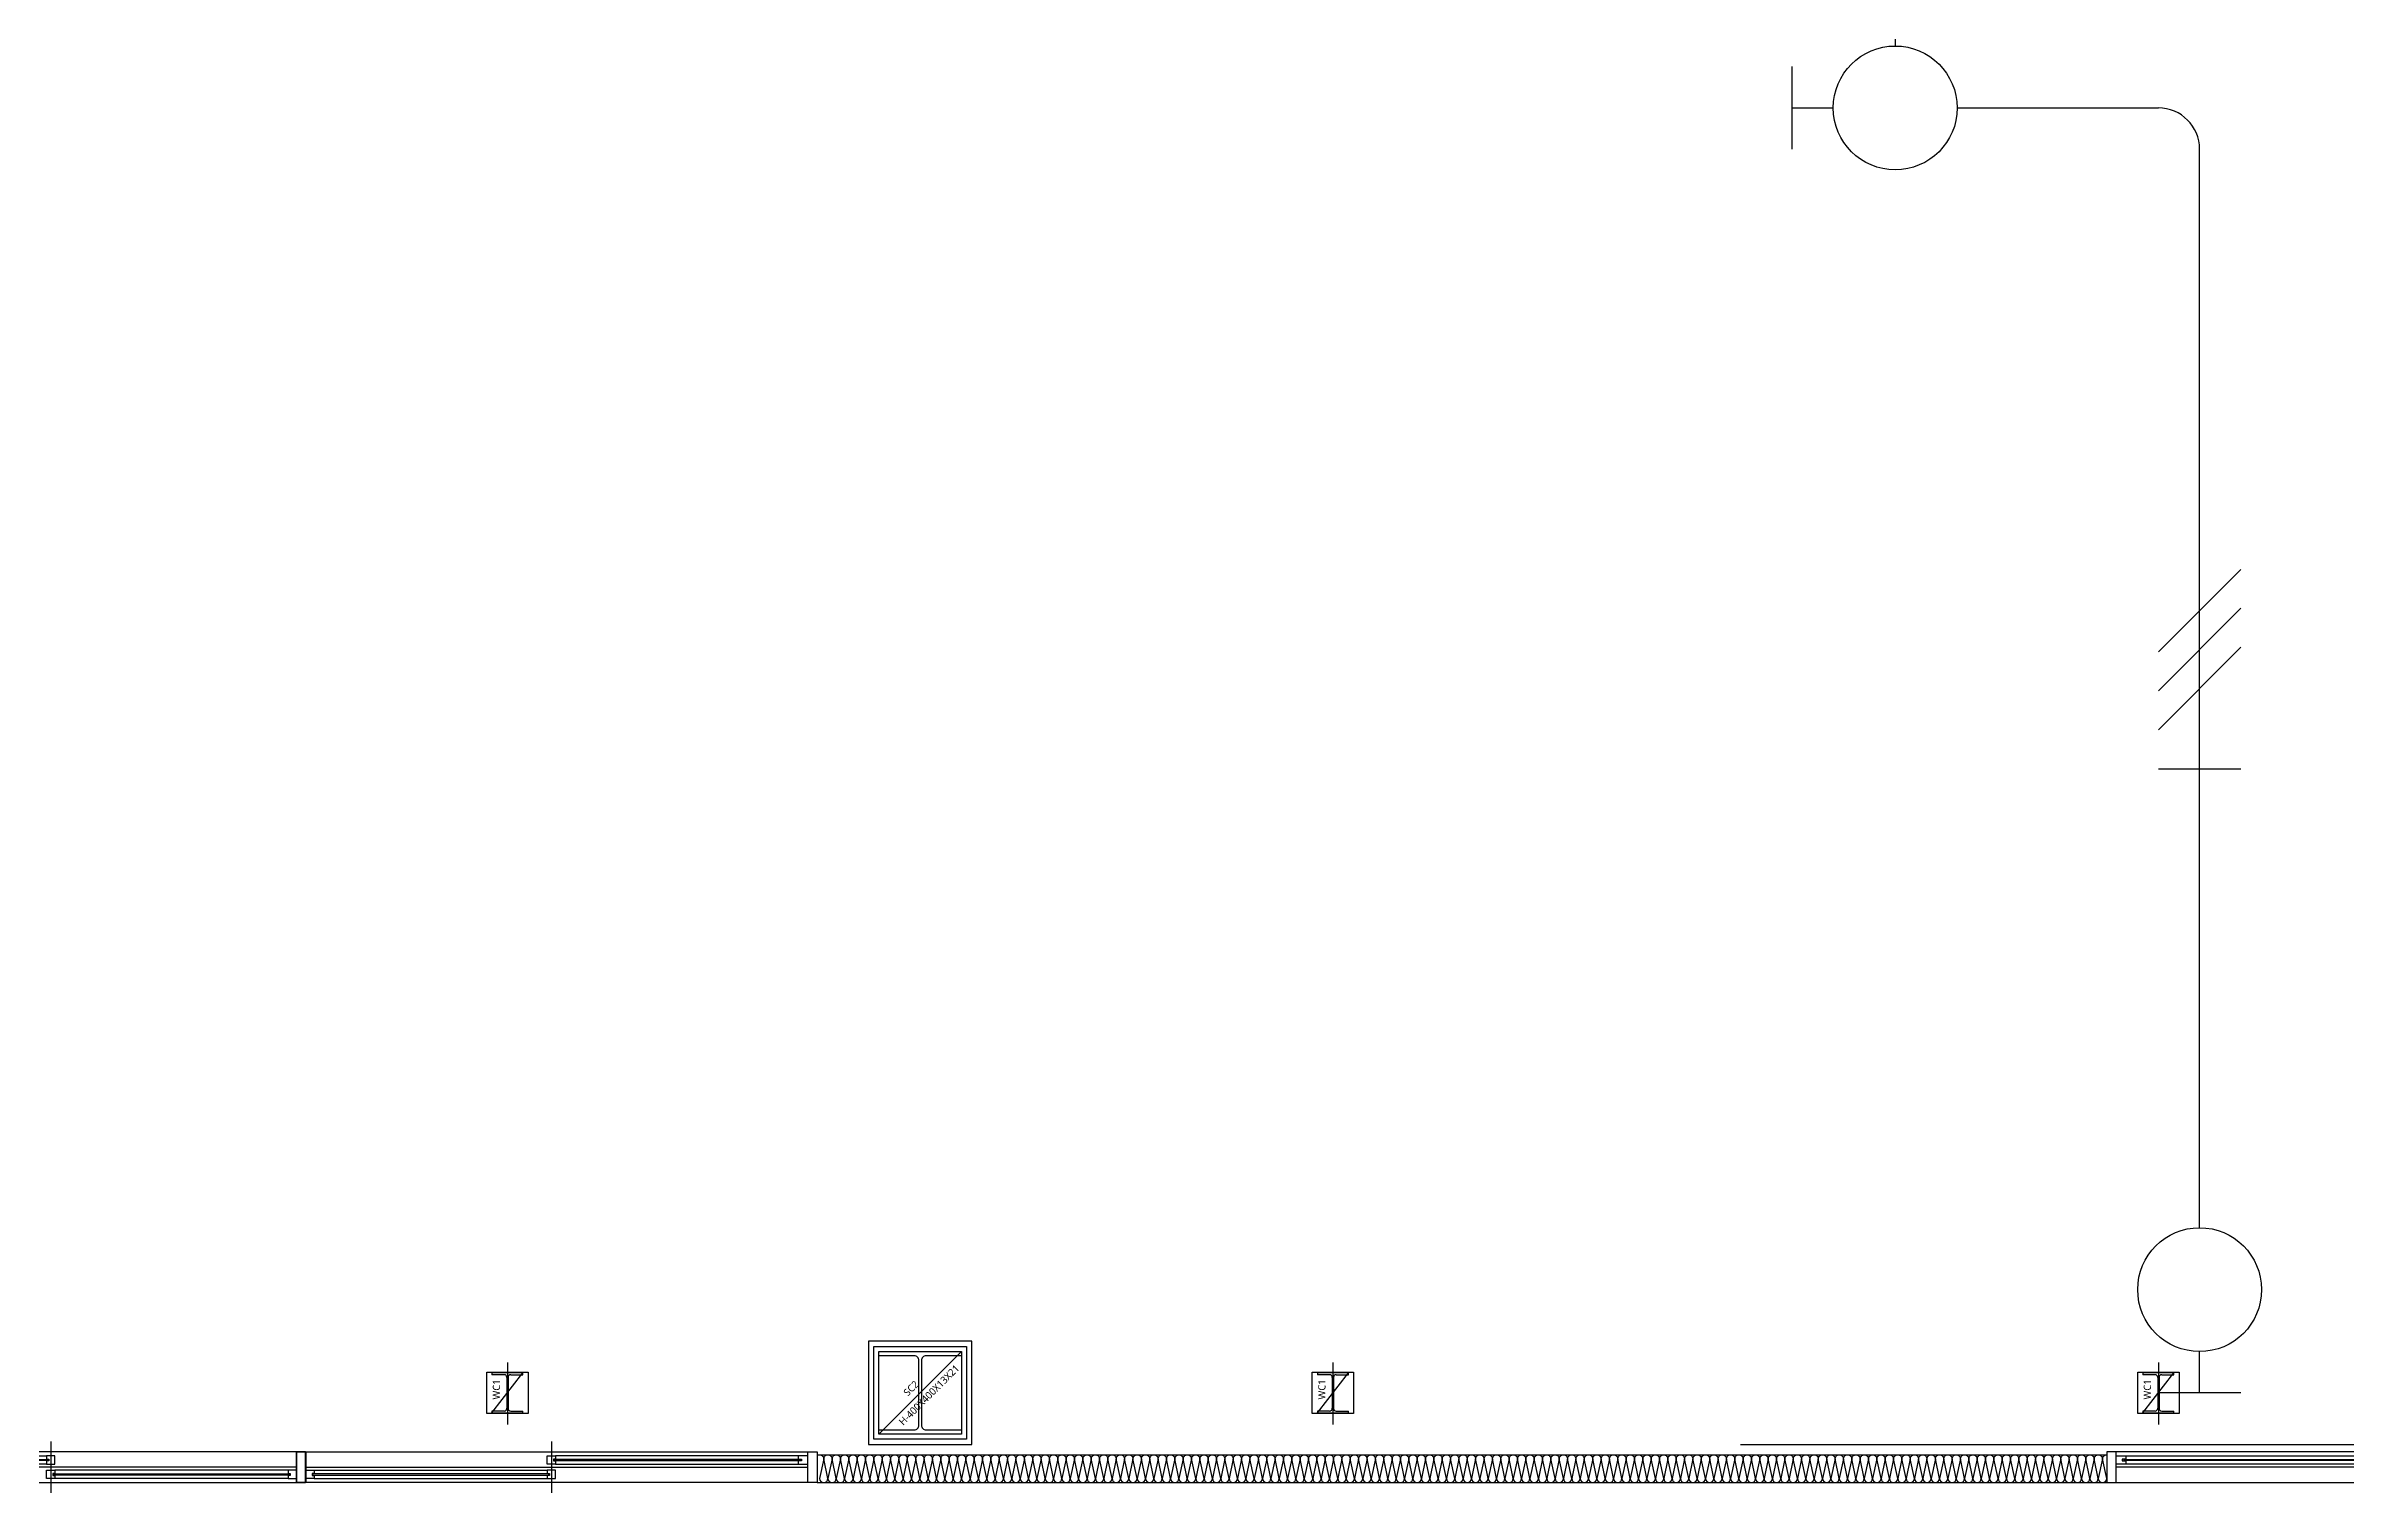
# Model space of a CAD drawing. Header units: millimetres. Extents: x -168200 to 504600, y -244718 to -125918.
# Drawn here: x -80936 to -69791, y -202303 to -195293 of the extents above; entities that cross this region are included whole.
import ezdxf
from ezdxf.enums import TextEntityAlignment as Align

# ---------------------------------------------------------------- set-up
doc = ezdxf.new("R2010")
doc.units = ezdxf.units.MM
for name, color, linetype in [('arch', 8, 'Continuous'), ('S', 4, 'Continuous'), ('SYM', 3, 'Continuous'), ('TIT', 2, 'Continuous')]:
    doc.layers.add(name, color=color, linetype=linetype)
doc.styles.add('스타일1', font='malgun.ttf')

# ---------------------------------------------------------------- blocks, each defined once
blk = doc.blocks.new('zw$AC8')
at = {"layer": 'SYM'}
for p, q in [((0, 0), (0, 200)), ((200, 0), (-200, 0))]:
    blk.add_line(p, q, dxfattribs=at)
blk.add_circle((0, 500), 300, dxfattribs=at)
blk.add_circle((0, 500), 300, dxfattribs=at)
blk = doc.blocks.new('*U490')
at = {"color": 0}
for points in [[(-39048.1, 0, -0.414214), (-39063.1, 15), (-39048.1, 85, 1), (-39078.1, 85), (-39063.1, 15, -0.414214), (-39078.1, 0, 0.414214)], [(-39018.1, 0, -0.414214), (-39033.1, 15), (-39018.1, 85, 1), (-39048.1, 85), (-39033.1, 15, -0.414214), (-39048.1, 0, 0.414214)], [(-38988.1, 0, -0.414214), (-39003.1, 15), (-38988.1, 85, 1), (-39018.1, 85), (-39003.1, 15, -0.414214), (-39018.1, 0, 0.414214)], [(-38958.1, 0, -0.414214), (-38973.1, 15), (-38958.1, 85, 1), (-38988.1, 85), (-38973.1, 15, -0.414214), (-38988.1, 0, 0.414214)], [(-38928.1, 0, -0.414214), (-38943.1, 15), (-38928.1, 85, 1), (-38958.1, 85), (-38943.1, 15, -0.414214), (-38958.1, 0, 0.414214)], [(-38898.1, 0, -0.414214), (-38913.1, 15), (-38898.1, 85, 1), (-38928.1, 85), (-38913.1, 15, -0.414214), (-38928.1, 0, 0.414214)], [(-38868.1, 0, -0.414214), (-38883.1, 15), (-38868.1, 85, 1), (-38898.1, 85), (-38883.1, 15, -0.414214), (-38898.1, 0, 0.414214)], [(-38838.1, 0, -0.414214), (-38853.1, 15), (-38838.1, 85, 1), (-38868.1, 85), (-38853.1, 15, -0.414214), (-38868.1, 0, 0.414214)], [(-38808.1, 0, -0.414214), (-38823.1, 15), (-38808.1, 85, 1), (-38838.1, 85), (-38823.1, 15, -0.414214), (-38838.1, 0, 0.414214)], [(-38778.1, 0, -0.414214), (-38793.1, 15), (-38778.1, 85, 1), (-38808.1, 85), (-38793.1, 15, -0.414214), (-38808.1, 0, 0.414214)], [(-38748.1, 0, -0.414214), (-38763.1, 15), (-38748.1, 85, 1), (-38778.1, 85), (-38763.1, 15, -0.414214), (-38778.1, 0, 0.414214)], [(-38718.1, 0, -0.414214), (-38733.1, 15), (-38718.1, 85, 1), (-38748.1, 85), (-38733.1, 15, -0.414214), (-38748.1, 0, 0.414214)], [(-38688.1, 0, -0.414214), (-38703.1, 15), (-38688.1, 85, 1), (-38718.1, 85), (-38703.1, 15, -0.414214), (-38718.1, 0, 0.414214)], [(-38658.1, 0, -0.414214), (-38673.1, 15), (-38658.1, 85, 1), (-38688.1, 85), (-38673.1, 15, -0.414214), (-38688.1, 0, 0.414214)], [(-38628.1, 0, -0.414214), (-38643.1, 15), (-38628.1, 85, 1), (-38658.1, 85), (-38643.1, 15, -0.414214), (-38658.1, 0, 0.414214)], [(-38598.1, 0, -0.414214), (-38613.1, 15), (-38598.1, 85, 1), (-38628.1, 85), (-38613.1, 15, -0.414214), (-38628.1, 0, 0.414214)], [(-38568.1, 0, -0.414214), (-38583.1, 15), (-38568.1, 85, 1), (-38598.1, 85), (-38583.1, 15, -0.414214), (-38598.1, 0, 0.414214)], [(-38538.1, 0, -0.414214), (-38553.1, 15), (-38538.1, 85, 1), (-38568.1, 85), (-38553.1, 15, -0.414214), (-38568.1, 0, 0.414214)], [(-38508.1, 0, -0.414214), (-38523.1, 15), (-38508.1, 85, 1), (-38538.1, 85), (-38523.1, 15, -0.414214), (-38538.1, 0, 0.414214)], [(-38478.1, 0, -0.414214), (-38493.1, 15), (-38478.1, 85, 1), (-38508.1, 85), (-38493.1, 15, -0.414214), (-38508.1, 0, 0.414214)], [(-38448.1, 0, -0.414214), (-38463.1, 15), (-38448.1, 85, 1), (-38478.1, 85), (-38463.1, 15, -0.414214), (-38478.1, 0, 0.414214)], [(-38418.1, 0, -0.414214), (-38433.1, 15), (-38418.1, 85, 1), (-38448.1, 85), (-38433.1, 15, -0.414214), (-38448.1, 0, 0.414214)], [(-38388.1, 0, -0.414214), (-38403.1, 15), (-38388.1, 85, 1), (-38418.1, 85), (-38403.1, 15, -0.414214), (-38418.1, 0, 0.414214)], [(-38358.1, 0, -0.414214), (-38373.1, 15), (-38358.1, 85, 1), (-38388.1, 85), (-38373.1, 15, -0.414214), (-38388.1, 0, 0.414214)], [(-38328.1, 0, -0.414214), (-38343.1, 15), (-38328.1, 85, 1), (-38358.1, 85), (-38343.1, 15, -0.414214), (-38358.1, 0, 0.414214)], [(-38298.1, 0, -0.414214), (-38313.1, 15), (-38298.1, 85, 1), (-38328.1, 85), (-38313.1, 15, -0.414214), (-38328.1, 0, 0.414214)], [(-38268.1, 0, -0.414214), (-38283.1, 15), (-38268.1, 85, 1), (-38298.1, 85), (-38283.1, 15, -0.414214), (-38298.1, 0, 0.414214)], [(-38238.1, 0, -0.414214), (-38253.1, 15), (-38238.1, 85, 1), (-38268.1, 85), (-38253.1, 15, -0.414214), (-38268.1, 0, 0.414214)], [(-38208.1, 0, -0.414214), (-38223.1, 15), (-38208.1, 85, 1), (-38238.1, 85), (-38223.1, 15, -0.414214), (-38238.1, 0, 0.414214)], [(-38178.1, 0, -0.414214), (-38193.1, 15), (-38178.1, 85, 1), (-38208.1, 85), (-38193.1, 15, -0.414214), (-38208.1, 0, 0.414214)], [(-38148.1, 0, -0.414214), (-38163.1, 15), (-38148.1, 85, 1), (-38178.1, 85), (-38163.1, 15, -0.414214), (-38178.1, 0, 0.414214)], [(-38118.1, 0, -0.414214), (-38133.1, 15), (-38118.1, 85, 1), (-38148.1, 85), (-38133.1, 15, -0.414214), (-38148.1, 0, 0.414214)], [(-38088.1, 0, -0.414214), (-38103.1, 15), (-38088.1, 85, 1), (-38118.1, 85), (-38103.1, 15, -0.414214), (-38118.1, 0, 0.414214)], [(-38058.1, 0, -0.414214), (-38073.1, 15), (-38058.1, 85, 1), (-38088.1, 85), (-38073.1, 15, -0.414214), (-38088.1, 0, 0.414214)], [(-38028.1, 0, -0.414214), (-38043.1, 15), (-38028.1, 85, 1), (-38058.1, 85), (-38043.1, 15, -0.414214), (-38058.1, 0, 0.414214)], [(-37998.1, 0, -0.414214), (-38013.1, 15), (-37998.1, 85, 1), (-38028.1, 85), (-38013.1, 15, -0.414214), (-38028.1, 0, 0.414214)], [(-37968.1, 0, -0.414214), (-37983.1, 15), (-37968.1, 85, 1), (-37998.1, 85), (-37983.1, 15, -0.414214), (-37998.1, 0, 0.414214)], [(-37938.1, 0, -0.414214), (-37953.1, 15), (-37938.1, 85, 1), (-37968.1, 85), (-37953.1, 15, -0.414214), (-37968.1, 0, 0.414214)], [(-37908.1, 0, -0.414214), (-37923.1, 15), (-37908.1, 85, 1), (-37938.1, 85), (-37923.1, 15, -0.414214), (-37938.1, 0, 0.414214)], [(-37878.1, 0, -0.414214), (-37893.1, 15), (-37878.1, 85, 1), (-37908.1, 85), (-37893.1, 15, -0.414214), (-37908.1, 0, 0.414214)], [(-37848.1, 0, -0.414214), (-37863.1, 15), (-37848.1, 85, 1), (-37878.1, 85), (-37863.1, 15, -0.414214), (-37878.1, 0, 0.414214)], [(-37818.1, 0, -0.414214), (-37833.1, 15), (-37818.1, 85, 1), (-37848.1, 85), (-37833.1, 15, -0.414214), (-37848.1, 0, 0.414214)], [(-37788.1, 0, -0.414214), (-37803.1, 15), (-37788.1, 85, 1), (-37818.1, 85), (-37803.1, 15, -0.414214), (-37818.1, 0, 0.414214)], [(-37758.1, 0, -0.414214), (-37773.1, 15), (-37758.1, 85, 1), (-37788.1, 85), (-37773.1, 15, -0.414214), (-37788.1, 0, 0.414214)], [(-37728.1, 0, -0.414214), (-37743.1, 15), (-37728.1, 85, 1), (-37758.1, 85), (-37743.1, 15, -0.414214), (-37758.1, 0, 0.414214)], [(-37698.1, 0, -0.414214), (-37713.1, 15), (-37698.1, 85, 1), (-37728.1, 85), (-37713.1, 15, -0.414214), (-37728.1, 0, 0.414214)], [(-37668.1, 0, -0.414214), (-37683.1, 15), (-37668.1, 85, 1), (-37698.1, 85), (-37683.1, 15, -0.414214), (-37698.1, 0, 0.414214)], [(-37638.1, 0, -0.414214), (-37653.1, 15), (-37638.1, 85, 1), (-37668.1, 85), (-37653.1, 15, -0.414214), (-37668.1, 0, 0.414214)], [(-37608.1, 0, -0.414214), (-37623.1, 15), (-37608.1, 85, 1), (-37638.1, 85), (-37623.1, 15, -0.414214), (-37638.1, 0, 0.414214)], [(-37578.1, 0, -0.414214), (-37593.1, 15), (-37578.1, 85, 1), (-37608.1, 85), (-37593.1, 15, -0.414214), (-37608.1, 0, 0.414214)], [(-37548.1, 0, -0.414214), (-37563.1, 15), (-37548.1, 85, 1), (-37578.1, 85), (-37563.1, 15, -0.414214), (-37578.1, 0, 0.414214)], [(-37518.1, 0, -0.414214), (-37533.1, 15), (-37518.1, 85, 1), (-37548.1, 85), (-37533.1, 15, -0.414214), (-37548.1, 0, 0.414214)], [(-37488.1, 0, -0.414214), (-37503.1, 15), (-37488.1, 85, 1), (-37518.1, 85), (-37503.1, 15, -0.414214), (-37518.1, 0, 0.414214)], [(-37458.1, 0, -0.414214), (-37473.1, 15), (-37458.1, 85, 1), (-37488.1, 85), (-37473.1, 15, -0.414214), (-37488.1, 0, 0.414214)], [(-37428.1, 0, -0.414214), (-37443.1, 15), (-37428.1, 85, 1), (-37458.1, 85), (-37443.1, 15, -0.414214), (-37458.1, 0, 0.414214)], [(-37398.1, 0, -0.414214), (-37413.1, 15), (-37398.1, 85, 1), (-37428.1, 85), (-37413.1, 15, -0.414214), (-37428.1, 0, 0.414214)], [(-37368.1, 0, -0.414214), (-37383.1, 15), (-37368.1, 85, 1), (-37398.1, 85), (-37383.1, 15, -0.414214), (-37398.1, 0, 0.414214)], [(-37338.1, 0, -0.414214), (-37353.1, 15), (-37338.1, 85, 1), (-37368.1, 85), (-37353.1, 15, -0.414214), (-37368.1, 0, 0.414214)], [(-37308.1, 0, -0.414214), (-37323.1, 15), (-37308.1, 85, 1), (-37338.1, 85), (-37323.1, 15, -0.414214), (-37338.1, 0, 0.414214)], [(-37278.1, 0, -0.414214), (-37293.1, 15), (-37278.1, 85, 1), (-37308.1, 85), (-37293.1, 15, -0.414214), (-37308.1, 0, 0.414214)], [(-37248.1, 0, -0.414214), (-37263.1, 15), (-37248.1, 85, 1), (-37278.1, 85), (-37263.1, 15, -0.414214), (-37278.1, 0, 0.414214)], [(-37218.1, 0, -0.414214), (-37233.1, 15), (-37218.1, 85, 1), (-37248.1, 85), (-37233.1, 15, -0.414214), (-37248.1, 0, 0.414214)], [(-37188.1, 0, -0.414214), (-37203.1, 15), (-37188.1, 85, 1), (-37218.1, 85), (-37203.1, 15, -0.414214), (-37218.1, 0, 0.414214)], [(-37158.1, 0, -0.414214), (-37173.1, 15), (-37158.1, 85, 1), (-37188.1, 85), (-37173.1, 15, -0.414214), (-37188.1, 0, 0.414214)], [(-37128.1, 0, -0.414214), (-37143.1, 15), (-37128.1, 85, 1), (-37158.1, 85), (-37143.1, 15, -0.414214), (-37158.1, 0, 0.414214)], [(-37098.1, 0, -0.414214), (-37113.1, 15), (-37098.1, 85, 1), (-37128.1, 85), (-37113.1, 15, -0.414214), (-37128.1, 0, 0.414214)], [(-37068.1, 0, -0.414214), (-37083.1, 15), (-37068.1, 85, 1), (-37098.1, 85), (-37083.1, 15, -0.414214), (-37098.1, 0, 0.414214)], [(-37038.1, 0, -0.414214), (-37053.1, 15), (-37038.1, 85, 1), (-37068.1, 85), (-37053.1, 15, -0.414214), (-37068.1, 0, 0.414214)], [(-37008.1, 0, -0.414214), (-37023.1, 15), (-37008.1, 85, 1), (-37038.1, 85), (-37023.1, 15, -0.414214), (-37038.1, 0, 0.414214)], [(-36978.1, 0, -0.414214), (-36993.1, 15), (-36978.1, 85, 1), (-37008.1, 85), (-36993.1, 15, -0.414214), (-37008.1, 0, 0.414214)], [(-36948.1, 0, -0.414214), (-36963.1, 15), (-36948.1, 85, 1), (-36978.1, 85), (-36963.1, 15, -0.414214), (-36978.1, 0, 0.414214)], [(-36918.1, 0, -0.414214), (-36933.1, 15), (-36918.1, 85, 1), (-36948.1, 85), (-36933.1, 15, -0.414214), (-36948.1, 0, 0.414214)], [(-36888.1, 0, -0.414214), (-36903.1, 15), (-36888.1, 85, 1), (-36918.1, 85), (-36903.1, 15, -0.414214), (-36918.1, 0, 0.414214)], [(-36858.1, 0, -0.414214), (-36873.1, 15), (-36858.1, 85, 1), (-36888.1, 85), (-36873.1, 15, -0.414214), (-36888.1, 0, 0.414214)], [(-36828.1, 0, -0.414214), (-36843.1, 15), (-36828.1, 85, 1), (-36858.1, 85), (-36843.1, 15, -0.414214), (-36858.1, 0, 0.414214)], [(-36798.1, 0, -0.414214), (-36813.1, 15), (-36798.1, 85, 1), (-36828.1, 85), (-36813.1, 15, -0.414214), (-36828.1, 0, 0.414214)], [(-36768.1, 0, -0.414214), (-36783.1, 15), (-36768.1, 85, 1), (-36798.1, 85), (-36783.1, 15, -0.414214), (-36798.1, 0, 0.414214)], [(-36738.1, 0, -0.414214), (-36753.1, 15), (-36738.1, 85, 1), (-36768.1, 85), (-36753.1, 15, -0.414214), (-36768.1, 0, 0.414214)], [(-36708.1, 0, -0.414214), (-36723.1, 15), (-36708.1, 85, 1), (-36738.1, 85), (-36723.1, 15, -0.414214), (-36738.1, 0, 0.414214)], [(-36678.1, 0, -0.414214), (-36693.1, 15), (-36678.1, 85, 1), (-36708.1, 85), (-36693.1, 15, -0.414214), (-36708.1, 0, 0.414214)], [(-36648.1, 0, -0.414214), (-36663.1, 15), (-36648.1, 85, 1), (-36678.1, 85), (-36663.1, 15, -0.414214), (-36678.1, 0, 0.414214)], [(-36618.1, 0, -0.414214), (-36633.1, 15), (-36618.1, 85, 1), (-36648.1, 85), (-36633.1, 15, -0.414214), (-36648.1, 0, 0.414214)], [(-36588.1, 0, -0.414214), (-36603.1, 15), (-36588.1, 85, 1), (-36618.1, 85), (-36603.1, 15, -0.414214), (-36618.1, 0, 0.414214)], [(-36558.1, 0, -0.414214), (-36573.1, 15), (-36558.1, 85, 1), (-36588.1, 85), (-36573.1, 15, -0.414214), (-36588.1, 0, 0.414214)], [(-36528.1, 0, -0.414214), (-36543.1, 15), (-36528.1, 85, 1), (-36558.1, 85), (-36543.1, 15, -0.414214), (-36558.1, 0, 0.414214)], [(-36498.1, 0, -0.414214), (-36513.1, 15), (-36498.1, 85, 1), (-36528.1, 85), (-36513.1, 15, -0.414214), (-36528.1, 0, 0.414214)], [(-36468.1, 0, -0.414214), (-36483.1, 15), (-36468.1, 85, 1), (-36498.1, 85), (-36483.1, 15, -0.414214), (-36498.1, 0, 0.414214)], [(-36438.1, 0, -0.414214), (-36453.1, 15), (-36438.1, 85, 1), (-36468.1, 85), (-36453.1, 15, -0.414214), (-36468.1, 0, 0.414214)], [(-36408.1, 0, -0.414214), (-36423.1, 15), (-36408.1, 85, 1), (-36438.1, 85), (-36423.1, 15, -0.414214), (-36438.1, 0, 0.414214)], [(-36378.1, 0, -0.414214), (-36393.1, 15), (-36378.1, 85, 1), (-36408.1, 85), (-36393.1, 15, -0.414214), (-36408.1, 0, 0.414214)], [(-36348.1, 0, -0.414214), (-36363.1, 15), (-36348.1, 85, 1), (-36378.1, 85), (-36363.1, 15, -0.414214), (-36378.1, 0, 0.414214)], [(-36318.1, 0, -0.414214), (-36333.1, 15), (-36318.1, 85, 1), (-36348.1, 85), (-36333.1, 15, -0.414214), (-36348.1, 0, 0.414214)], [(-36288.1, 0, -0.414214), (-36303.1, 15), (-36288.1, 85, 1), (-36318.1, 85), (-36303.1, 15, -0.414214), (-36318.1, 0, 0.414214)], [(-36258.1, 0, -0.414214), (-36273.1, 15), (-36258.1, 85, 1), (-36288.1, 85), (-36273.1, 15, -0.414214), (-36288.1, 0, 0.414214)], [(-36228.1, 0, -0.414214), (-36243.1, 15), (-36228.1, 85, 1), (-36258.1, 85), (-36243.1, 15, -0.414214), (-36258.1, 0, 0.414214)], [(-36198.1, 0, -0.414214), (-36213.1, 15), (-36198.1, 85, 1), (-36228.1, 85), (-36213.1, 15, -0.414214), (-36228.1, 0, 0.414214)], [(-36168.1, 0, -0.414214), (-36183.1, 15), (-36168.1, 85, 1), (-36198.1, 85), (-36183.1, 15, -0.414214), (-36198.1, 0, 0.414214)], [(-36138.1, 0, -0.414214), (-36153.1, 15), (-36138.1, 85, 1), (-36168.1, 85), (-36153.1, 15, -0.414214), (-36168.1, 0, 0.414214)], [(-36108.1, 0, -0.414214), (-36123.1, 15), (-36108.1, 85, 1), (-36138.1, 85), (-36123.1, 15, -0.414214), (-36138.1, 0, 0.414214)], [(-36078.1, 0, -0.414214), (-36093.1, 15), (-36078.1, 85, 1), (-36108.1, 85), (-36093.1, 15, -0.414214), (-36108.1, 0, 0.414214)], [(-36048.1, 0, -0.414214), (-36063.1, 15), (-36048.1, 85, 1), (-36078.1, 85), (-36063.1, 15, -0.414214), (-36078.1, 0, 0.414214)], [(-36018.1, 0, -0.414214), (-36033.1, 15), (-36018.1, 85, 1), (-36048.1, 85), (-36033.1, 15, -0.414214), (-36048.1, 0, 0.414214)], [(-35988.1, 0, -0.414214), (-36003.1, 15), (-35988.1, 85, 1), (-36018.1, 85), (-36003.1, 15, -0.414214), (-36018.1, 0, 0.414214)], [(-35958.1, 0, -0.414214), (-35973.1, 15), (-35958.1, 85, 1), (-35988.1, 85), (-35973.1, 15, -0.414214), (-35988.1, 0, 0.414214)], [(-35928.1, 0, -0.414214), (-35943.1, 15), (-35928.1, 85, 1), (-35958.1, 85), (-35943.1, 15, -0.414214), (-35958.1, 0, 0.414214)], [(-35898.1, 0, -0.414214), (-35913.1, 15), (-35898.1, 85, 1), (-35928.1, 85), (-35913.1, 15, -0.414214), (-35928.1, 0, 0.414214)], [(-35868.1, 0, -0.414214), (-35883.1, 15), (-35868.1, 85, 1), (-35898.1, 85), (-35883.1, 15, -0.414214), (-35898.1, 0, 0.414214)], [(-35838.1, 0, -0.414214), (-35853.1, 15), (-35838.1, 85, 1), (-35868.1, 85), (-35853.1, 15, -0.414214), (-35868.1, 0, 0.414214)], [(-35808.1, 0, -0.414214), (-35823.1, 15), (-35808.1, 85, 1), (-35838.1, 85), (-35823.1, 15, -0.414214), (-35838.1, 0, 0.414214)], [(-35778.1, 0, -0.414214), (-35793.1, 15), (-35778.1, 85, 1), (-35808.1, 85), (-35793.1, 15, -0.414214), (-35808.1, 0, 0.414214)], [(-35748.1, 0, -0.414214), (-35763.1, 15), (-35748.1, 85, 1), (-35778.1, 85), (-35763.1, 15, -0.414214), (-35778.1, 0, 0.414214)], [(-35718.1, 0, -0.414214), (-35733.1, 15), (-35718.1, 85, 1), (-35748.1, 85), (-35733.1, 15, -0.414214), (-35748.1, 0, 0.414214)], [(-35688.1, 0, -0.414214), (-35703.1, 15), (-35688.1, 85, 1), (-35718.1, 85), (-35703.1, 15, -0.414214), (-35718.1, 0, 0.414214)], [(-35658.1, 0, -0.414214), (-35673.1, 15), (-35658.1, 85, 1), (-35688.1, 85), (-35673.1, 15, -0.414214), (-35688.1, 0, 0.414214)], [(-35628.1, 0, -0.414214), (-35643.1, 15), (-35628.1, 85, 1), (-35658.1, 85), (-35643.1, 15, -0.414214), (-35658.1, 0, 0.414214)], [(-35598.1, 0, -0.414214), (-35613.1, 15), (-35598.1, 85, 1), (-35628.1, 85), (-35613.1, 15, -0.414214), (-35628.1, 0, 0.414214)], [(-35568.1, 0, -0.414214), (-35583.1, 15), (-35568.1, 85, 1), (-35598.1, 85), (-35583.1, 15, -0.414214), (-35598.1, 0, 0.414214)], [(-35538.1, 0, -0.414214), (-35553.1, 15), (-35538.1, 85, 1), (-35568.1, 85), (-35553.1, 15, -0.414214), (-35568.1, 0, 0.414214)], [(-35508.1, 0, -0.414214), (-35523.1, 15), (-35508.1, 85, 1), (-35538.1, 85), (-35523.1, 15, -0.414214), (-35538.1, 0, 0.414214)], [(-35478.1, 0, -0.414214), (-35493.1, 15), (-35478.1, 85, 1), (-35508.1, 85), (-35493.1, 15, -0.414214), (-35508.1, 0, 0.414214)], [(-35448.1, 0, -0.414214), (-35463.1, 15), (-35448.1, 85, 1), (-35478.1, 85), (-35463.1, 15, -0.414214), (-35478.1, 0, 0.414214)], [(-35418.1, 0, -0.414214), (-35433.1, 15), (-35418.1, 85, 1), (-35448.1, 85), (-35433.1, 15, -0.414214), (-35448.1, 0, 0.414214)], [(-35388.1, 0, -0.414214), (-35403.1, 15), (-35388.1, 85, 1), (-35418.1, 85), (-35403.1, 15, -0.414214), (-35418.1, 0, 0.414214)], [(-35358.1, 0, -0.414214), (-35373.1, 15), (-35358.1, 85, 1), (-35388.1, 85), (-35373.1, 15, -0.414214), (-35388.1, 0, 0.414214)], [(-35328.1, 0, -0.414214), (-35343.1, 15), (-35328.1, 85, 1), (-35358.1, 85), (-35343.1, 15, -0.414214), (-35358.1, 0, 0.414214)], [(-35298.1, 0, -0.414214), (-35313.1, 15), (-35298.1, 85, 1), (-35328.1, 85), (-35313.1, 15, -0.414214), (-35328.1, 0, 0.414214)], [(-35268.1, 0, -0.414214), (-35283.1, 15), (-35268.1, 85, 1), (-35298.1, 85), (-35283.1, 15, -0.414214), (-35298.1, 0, 0.414214)], [(-35238.1, 0, -0.414214), (-35253.1, 15), (-35238.1, 85, 1), (-35268.1, 85), (-35253.1, 15, -0.414214), (-35268.1, 0, 0.414214)], [(-35208.1, 0, -0.414214), (-35223.1, 15), (-35208.1, 85, 1), (-35238.1, 85), (-35223.1, 15, -0.414214), (-35238.1, 0, 0.414214)], [(-35178.1, 0, -0.414214), (-35193.1, 15), (-35178.1, 85, 1), (-35208.1, 85), (-35193.1, 15, -0.414214), (-35208.1, 0, 0.414214)], [(-35148.1, 0, -0.414214), (-35163.1, 15), (-35148.1, 85, 1), (-35178.1, 85), (-35163.1, 15, -0.414214), (-35178.1, 0, 0.414214)], [(-35118.1, 0, -0.414214), (-35133.1, 15), (-35118.1, 85, 1), (-35148.1, 85), (-35133.1, 15, -0.414214), (-35148.1, 0, 0.414214)], [(-35088.1, 0, -0.414214), (-35103.1, 15), (-35088.1, 85, 1), (-35118.1, 85), (-35103.1, 15, -0.414214), (-35118.1, 0, 0.414214)], [(-35058.1, 0, -0.414214), (-35073.1, 15), (-35058.1, 85, 1), (-35088.1, 85), (-35073.1, 15, -0.414214), (-35088.1, 0, 0.414214)], [(-35028.1, 0, -0.414214), (-35043.1, 15), (-35028.1, 85, 1), (-35058.1, 85), (-35043.1, 15, -0.414214), (-35058.1, 0, 0.414214)], [(-34998.1, 0, -0.414214), (-35013.1, 15), (-34998.1, 85, 1), (-35028.1, 85), (-35013.1, 15, -0.414214), (-35028.1, 0, 0.414214)], [(-34968.1, 0, -0.414214), (-34983.1, 15), (-34968.1, 85, 1), (-34998.1, 85), (-34983.1, 15, -0.414214), (-34998.1, 0, 0.414214)], [(-34938.1, 0, -0.414214), (-34953.1, 15), (-34938.1, 85, 1), (-34968.1, 85), (-34953.1, 15, -0.414214), (-34968.1, 0, 0.414214)], [(-34908.1, 0, -0.414214), (-34923.1, 15), (-34908.1, 85, 1), (-34938.1, 85), (-34923.1, 15, -0.414214), (-34938.1, 0, 0.414214)], [(-34878.1, 0, -0.414214), (-34893.1, 15), (-34878.1, 85, 1), (-34908.1, 85), (-34893.1, 15, -0.414214), (-34908.1, 0, 0.414214)], [(-34848.1, 0, -0.414214), (-34863.1, 15), (-34848.1, 85, 1), (-34878.1, 85), (-34863.1, 15, -0.414214), (-34878.1, 0, 0.414214)], [(-34818.1, 0, -0.414214), (-34833.1, 15), (-34818.1, 85, 1), (-34848.1, 85), (-34833.1, 15, -0.414214), (-34848.1, 0, 0.414214)], [(-34788.1, 0, -0.414214), (-34803.1, 15), (-34788.1, 85, 1), (-34818.1, 85), (-34803.1, 15, -0.414214), (-34818.1, 0, 0.414214)], [(-34758.1, 0, -0.414214), (-34773.1, 15), (-34758.1, 85, 1), (-34788.1, 85), (-34773.1, 15, -0.414214), (-34788.1, 0, 0.414214)], [(-34728.1, 0, -0.414214), (-34743.1, 15), (-34728.1, 85, 1), (-34758.1, 85), (-34743.1, 15, -0.414214), (-34758.1, 0, 0.414214)], [(-34698.1, 0, -0.414214), (-34713.1, 15), (-34698.1, 85, 1), (-34728.1, 85), (-34713.1, 15, -0.414214), (-34728.1, 0, 0.414214)], [(-34668.1, 0, -0.414214), (-34683.1, 15), (-34668.1, 85, 1), (-34698.1, 85), (-34683.1, 15, -0.414214), (-34698.1, 0, 0.414214)], [(-34638.1, 0, -0.414214), (-34653.1, 15), (-34638.1, 85, 1), (-34668.1, 85), (-34653.1, 15, -0.414214), (-34668.1, 0, 0.414214)], [(-34608.1, 0, -0.414214), (-34623.1, 15), (-34608.1, 85, 1), (-34638.1, 85), (-34623.1, 15, -0.414214), (-34638.1, 0, 0.414214)], [(-34578.1, 0, -0.414214), (-34593.1, 15), (-34578.1, 85, 1), (-34608.1, 85), (-34593.1, 15, -0.414214), (-34608.1, 0, 0.414214)], [(-34548.1, 0, -0.414214), (-34563.1, 15), (-34548.1, 85, 1), (-34578.1, 85), (-34563.1, 15, -0.414214), (-34578.1, 0, 0.414214)], [(-34518.1, 0, -0.414214), (-34533.1, 15), (-34518.1, 85, 1), (-34548.1, 85), (-34533.1, 15, -0.414214), (-34548.1, 0, 0.414214)], [(-34488.1, 0, -0.414214), (-34503.1, 15), (-34488.1, 85, 1), (-34518.1, 85), (-34503.1, 15, -0.414214), (-34518.1, 0, 0.414214)], [(-34458.1, 0, -0.414214), (-34473.1, 15), (-34458.1, 85, 1), (-34488.1, 85), (-34473.1, 15, -0.414214), (-34488.1, 0, 0.414214)]]:
    blk.add_lwpolyline(points, format="xyb", dxfattribs=at)
blk = doc.blocks.new('A$Cfef6c29d_1')
at = {"color": 0}
for p, q in [((40, 270), (40, 225)), ((190, 270), (40, 270)), ((40, 225), (190, 225)), ((190, 225), (190, 270)), ((-10, -965), (240, -965)), ((40, -2207), (40, -2252)), ((190, -2207), (40, -2207)), ((190, -2252), (190, -2207)), ((40, -2252), (190, -2252))]:
    blk.add_line(p, q, dxfattribs=at)
at = {"color": 0, "ltscale": 12}
for p, q in [((40, 225), (40, -2207)), ((115, 225), (115, -2207)), ((190, -2207), (190, 225)), ((130, 185), (130, -945)), ((170, 185), (170, -945)), ((60, -2160), (60, -985)), ((100, -985), (100, -2160))]:
    blk.add_line(p, q, dxfattribs=at)
at = {"color": 0}
for points in [[(130, 185), (146, 185), (146, 195), (155, 195), (155, 185), (170, 185), (170, 225), (130, 225), (130, 185)], [(60, -985), (76, -985), (76, -975), (85, -975), (85, -985), (100, -985), (100, -945), (60, -945), (60, -985)], [(130, -945), (146, -945), (146, -955), (155, -955), (155, -945), (170, -945), (170, -985), (130, -985), (130, -945)], [(60, -2160), (76, -2160), (76, -2177), (85, -2177), (85, -2160), (100, -2160), (100, -2207), (60, -2207), (60, -2160)]]:
    blk.add_lwpolyline(points, close=True, dxfattribs=at)
at = {"color": 0, "ltscale": 12}
for points in [[(148, -953), (148, 193), (153, 193), (153, -953)], [(78, -2168), (78, -977), (83, -977), (83, -2168)]]:
    blk.add_lwpolyline(points, close=True, dxfattribs=at)
at = {"color": 0}
for centre, start, end in [((147, 185), 0, 180), ((154, 185), 0, 180), ((77, -985), 0, 180), ((84, -985), 0, 180), ((147, -945), 180, 0), ((154, -945), 180, 0), ((77, -2160), 180, 0), ((84, -2160), 180, 0)]:
    blk.add_arc(centre, 1, start, end, dxfattribs=at)
blk = doc.blocks.new('1층 창문')
at = {"color": 0, "rotation": 270}
for p in [(88252, 42655, 1), (99502, 42655, 1)]:
    blk.add_blockref('A$Cfef6c29d_1', p, dxfattribs=at)
at = {"color": 0, "xscale": -1, "rotation": 90}
blk.add_blockref('A$Cfef6c29d_1', (88748, 42655, 1), dxfattribs=at)
blk = doc.blocks.new('S-SC2')
at = {"color": 0}
blk.add_line((-200, -200), (200, 200), dxfattribs=at)
for points in [[(-225, 225), (225, 225), (225, -225), (-225, -225)], [(-200, 200), (200, 200), (200, -200), (-200, -200)]]:
    blk.add_lwpolyline(points, close=True, dxfattribs=at)
blk.add_lwpolyline([(-200, -200), (-200, -179), (-28, -179, 0.414214), (-6, -157), (-6, 157, 0.414214), (-28, 179), (-200, 179), (-200, 200), (200, 200), (200, 179), (28, 179, 0.414214), (6, 157), (6, -157, 0.414214), (28, -179), (200, -179), (200, -200)], format="xyb", close=True, dxfattribs=at)
at = {"color": 0, "style": '스타일1'}
for s, p in [('H-400X400X13X21', (43, -10)), ('SC2', (-44, 22))]:
    blk.add_text(s, height=35, rotation=45, dxfattribs=at).set_placement(p, align=Align.MIDDLE_CENTER)
blk = doc.blocks.new('*U506')
at = {"color": 0}
for p, q in [((59, 185), (0, 185)), ((72, 172), (72, 22)), ((78, 172), (78, 22)), ((91, 185), (150, 185)), ((59, 9), (0, 9)), ((91, 9), (150, 9))]:
    blk.add_line(p, q, dxfattribs=at)
for points in [[(150, 185), (150, 194), (0, 194), (0, 185)], [(0, 9), (0, 0), (150, 0), (150, 9)]]:
    blk.add_lwpolyline(points, dxfattribs=at)
for centre, start, end in [((59, 172), 0, 90), ((91, 172), 90, 180), ((59, 22), 270, 0), ((91, 22), 180, 270)]:
    blk.add_arc(centre, 13, start, end, dxfattribs=at)
blk = doc.blocks.new('S-WC1')
at = {"color": 0}
for p, q in [((0, 147), (0, -153)), ((-75, -97), (75, 97))]:
    blk.add_line(p, q, dxfattribs=at)
blk.add_lwpolyline([(-100, 100), (100, 100), (100, -100), (-100, -100)], close=True, dxfattribs=at)
blk.add_blockref('*U506', (-75, -97), dxfattribs=at)
at = {"color": 0, "style": '스타일1'}
blk.add_text('WC1', height=35, rotation=90, dxfattribs=at).set_placement((-36, -32))
blk = doc.blocks.new('pit건축기초')
at = {"layer": 'arch'}
for p, q in [((-327075, -119688), (-320825, -119688)), ((-322600, -119638), (-318150, -119638)), ((-327075, -119823), (-320825, -119823))]:
    blk.add_line(p, q, dxfattribs=at)
at = {"layer": 'arch', "ltscale": 3}
blk.add_lwpolyline([(-326825, -119638), (-326325, -119638), (-326325, -119138), (-326825, -119138)], close=True, dxfattribs=at)
at = {"layer": 'arch'}
for name, p in [('1층 창문', (-418075, -162288)), ('S-WC1', (-328575, -119388)), ('S-SC2', (-326575, -119388)), ('S-WC1', (-324575, -119388)), ('S-WC1', (-320575, -119388))]:
    blk.add_blockref(name, p, dxfattribs=at)
at = {"layer": 'arch', "xscale": 1.35, "yscale": 1.35, "zscale": 1.35, "rotation": 180}
blk.add_blockref('*U490', (-373581, -119688, 1), dxfattribs=at)

msp = doc.modelspace()

# ---------------------------------------------------------------- linework, layer by layer
at = {"layer": 'S'}
for p, q in [((-71975, -187442.7), (-71975, -195292.7)), ((-71675, -195592.7), (-70700, -195592.7)), ((-70500, -201017.7), (-70500, -195792.7))]:
    msp.add_line(p, q, dxfattribs=at)
msp.add_arc((-70700, -195792.7), 200, 0, 90, dxfattribs=at)
at = {"layer": 'TIT', "color": 6}
for p, q in [((-70700, -198228.1), (-70300, -197828.1)), ((-70700, -198416.7), (-70300, -198016.7)), ((-70700, -198605.2), (-70300, -198205.2)), ((-70700, -198793.8), (-70300, -198793.8))]:
    msp.add_line(p, q, dxfattribs=at)

# ---------------------------------------------------------------- block references
msp.add_blockref('pit건축기초', (249875.2, -82429.6))
at = {"layer": 'SYM', "rotation": 270}
msp.add_blockref('zw$AC8', (-72475, -195592.7), dxfattribs=at)
at = {"layer": 'SYM'}
msp.add_blockref('zw$AC8', (-70500, -201817.7), dxfattribs=at)

doc.saveas('drawing.dxf')
